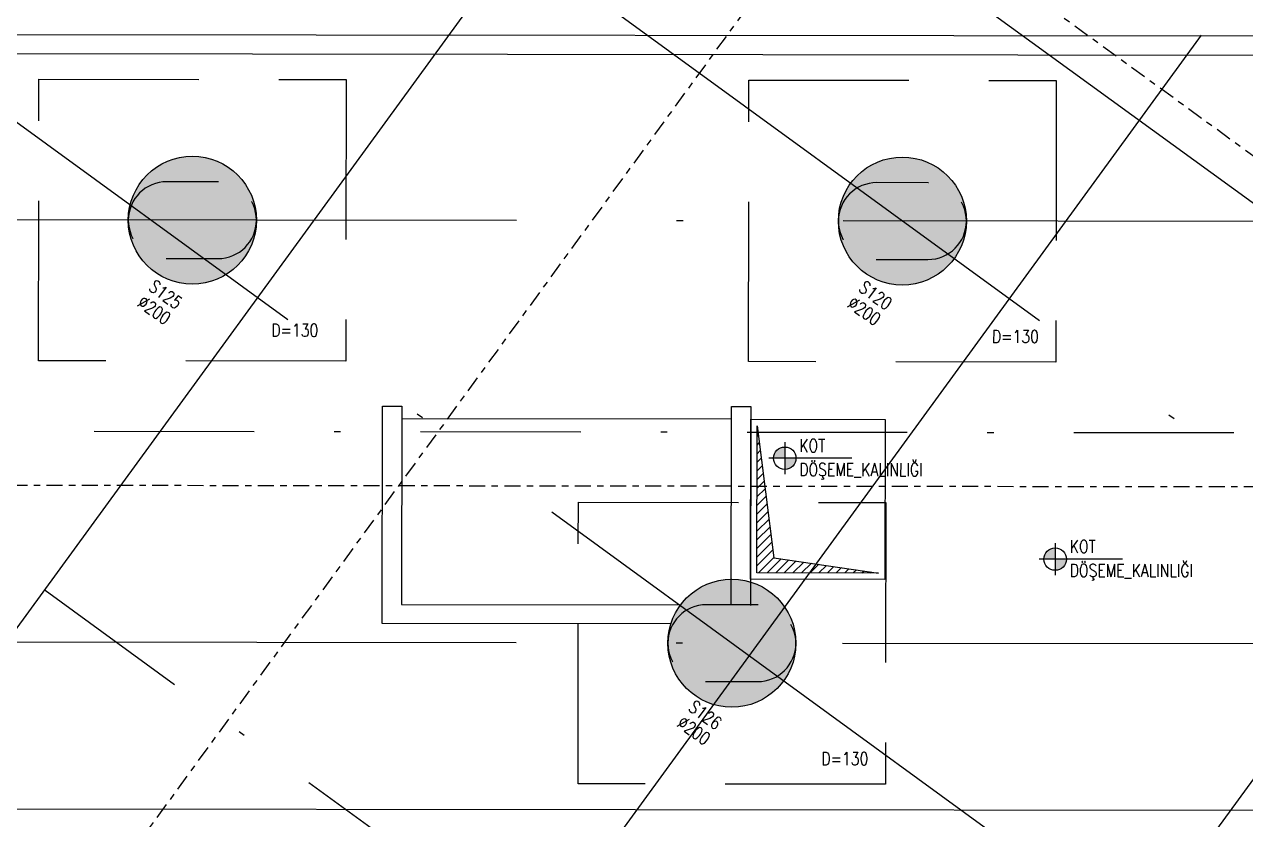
# Model space of a CAD drawing. Header units: millimetres. Extents: x 400382 to 401267, y 4543945 to 4544126.
# Drawn here: x 400726.16 to 400745.24, y 4544015.81 to 4544028.24 of the extents above; entities that cross this region are included whole.
import ezdxf

# ---------------------------------------------------------------- set-up
doc = ezdxf.new("R2010")
doc.units = ezdxf.units.MM
for name, pattern in [('AKS', [3, 2.5, -0.25, 0, -0.25]), ('CENTER', [2, 1.25, -0.25, 0.25, -0.25]), ('DASHDOT2', [0.5, 0.25, -0.125, 0, -0.125]), ('HIDDEN', [0.375, 0.25, -0.125])]:
    doc.linetypes.add(name, pattern=pattern)
for name, color, linetype in [('aks prota', 2, 'AKS'), ('boşluk prota', 2, 'Continuous'), ('boşluk taraması prota', 252, 'Continuous'), ('kiriş prota', 6, 'Continuous'), ('kolon prota', 1, 'Continuous'), ('kolon tarama prota', 252, 'Continuous'), ('lkolon prota', 4, 'Continuous'), ('PRT-AL-TUNEL_EKSENI', 14, 'DASHDOT2'), ('skesit prota', 7, 'Continuous'), ('st-s_level (kot)', 6, 'Continuous'), ('st-s_levelmark (kot işareti)', 4, 'Continuous'), ('temel prota', 6, 'Continuous'), ('tkolon prota', 6, 'Continuous')]:
    doc.layers.add(name, color=color, linetype=linetype)
doc.styles.add('OLCU', font='romanstw.shx')
doc.styles.add('tkolon', font='romanstw.shx')

msp = doc.modelspace()

# ---------------------------------------------------------------- hatches: boundary and pattern name
at = {"layer": 'kolon tarama prota'}
h = msp.add_hatch(color=256, dxfattribs=at)
h.dxf.hatch_style = 1
h.paths.add_polyline_path([(400803.72632, 4544009.33707), (400715.93468, 4544073.28909), (400690.79298, 4544038.77523), (400692.00541, 4544037.89203), (400705.8401, 4544027.81608), (400705.82967, 4544017.50939), (400720.00495, 4544017.49169), (400733.14296, 4544007.9252), (400805.78903, 4544007.83448)])
h.paths.add_polyline_path([(400733.45489, 4544009.92483), (400720.72959, 4544019.1908), (400707.52936, 4544019.20728), (400707.54135, 4544028.80376), (400693.46935, 4544039.05249), (400716.49142, 4544070.65657), (400799.97638, 4544009.84175)], flags=16)
h.paths.add_polyline_path([(400750.0006, 4544017.95423), (400750.00216, 4544019.20424), (400747.90215, 4544019.20686), (400747.90058, 4544017.95685), (400746.43136, 4544017.95869), (400746.4411, 4544025.75874), (400750.64986, 4544025.75349), (400750.6483, 4544024.50348), (400752.74831, 4544024.50085), (400752.74935, 4544025.75086), (400762.30539, 4544025.73893), (400762.30436, 4544024.48873), (400764.03966, 4544024.48656), (400764.03148, 4544017.93671), (400761.73966, 4544017.93957), (400761.74122, 4544019.18958), (400759.64121, 4544019.1922), (400759.63964, 4544017.94219)], flags=0)
h.paths.add_polyline_path([(400750.30098, 4544018.25386), (400750.30254, 4544019.50387), (400747.60252, 4544019.50724), (400747.60096, 4544018.25723), (400746.73174, 4544018.25832), (400746.74073, 4544025.45836), (400750.34948, 4544025.45386), (400750.34792, 4544024.20385), (400753.04794, 4544024.20048), (400753.0495, 4544025.45049), (400762.00554, 4544025.4393), (400762.00398, 4544024.1891), (400763.73928, 4544024.18693), (400763.73185, 4544018.23709), (400762.04004, 4544018.2392), (400762.0416, 4544019.48921), (400759.34158, 4544019.49258), (400759.34002, 4544018.24257)], flags=0)
h.paths.add_polyline_path([(400728.48066, 4544057.22162), (400728.23818, 4544057.39825), (400729.41578, 4544059.01483), (400729.65826, 4544058.83819)], flags=0)
h = msp.add_hatch(color=256, dxfattribs=at)
h.dxf.hatch_style = 1
edge = h.paths.add_edge_path()
edge.add_arc((400728.7862, 4544025.18078), 1.00001, -0.071553, 359.928447)
h = msp.add_hatch(color=256, dxfattribs=at)
h.dxf.hatch_style = 1
edge = h.paths.add_edge_path()
edge.add_arc((400739.87526, 4544025.16694), 1.00001, -0.071553, 359.928447)
h = msp.add_hatch(color=256, dxfattribs=at)
h.dxf.hatch_style = 1
edge = h.paths.add_edge_path()
edge.add_arc((400737.21214, 4544018.57021), 1.00001, -0.071553, 359.928447)
at = {"layer": 'st-s_levelmark (kot işareti)'}
h = msp.add_hatch(color=256, dxfattribs=at)
h.paths.add_polyline_path([(400738.03858, 4544021.63596, 0.41421356), (400737.86336, 4544021.46118), (400738.03836, 4544021.46096)])
h.paths.add_polyline_path([(400738.21336, 4544021.46074), (400738.03836, 4544021.46096), (400738.03814, 4544021.28596, 0.41421356)])
h = msp.add_hatch(color=256, dxfattribs=at)
h.paths.add_polyline_path([(400742.26232, 4544020.05934, 0.41421356), (400742.0871, 4544019.88456), (400742.2621, 4544019.88434)])
h.paths.add_polyline_path([(400742.43711, 4544019.88412), (400742.2621, 4544019.88434), (400742.26189, 4544019.70934, 0.41421356)])

# ---------------------------------------------------------------- linework, layer by layer
at = {"layer": 'aks prota', "ltscale": 10}
for p, q in [((400772.21628, 4544005.87639), (400700.61869, 4544058.03182)), ((400766.34675, 4544005.88372), (400698.58733, 4544055.24323)), ((400722.14844, 4544013.45978), (400749.64538, 4544051.20685)), ((400754.60769, 4544005.89838), (400694.52461, 4544049.66604)), ((400729.82769, 4544007.86582), (400757.32463, 4544045.61289)), ((400735.88985, 4544003.44982), (400763.38679, 4544041.19689)), ((400824.14995, 4544025.06169), (400660.95598, 4544025.26549)), ((400824.14171, 4544018.46165), (400660.94774, 4544018.66545))]:
    msp.add_line(p, q, dxfattribs=at)
at = {"layer": 'boşluk prota', "ltscale": 0.05}
for p, q in [((400737.60343, 4544019.66973), (400737.6063, 4544021.96974)), ((400737.6063, 4544021.96974), (400737.86982, 4544019.90675)), ((400737.86982, 4544019.90675), (400739.50344, 4544019.66735)), ((400739.50344, 4544019.66735), (400737.60343, 4544019.66973))]:
    msp.add_line(p, q, dxfattribs=at)
at = {"layer": 'boşluk taraması prota', "linetype": 'Continuous', "ltscale": 2}
for p, q in [((400737.60626, 4544021.93584), (400737.61013, 4544021.93971)), ((400737.60609, 4544021.80114), (400737.62538, 4544021.82038)), ((400737.60575, 4544021.53173), (400737.65586, 4544021.58172)), ((400737.60592, 4544021.66643), (400737.64062, 4544021.70105)), ((400737.60541, 4544021.26232), (400737.68635, 4544021.34305)), ((400737.60558, 4544021.39702), (400737.67111, 4544021.46238)), ((400737.60525, 4544021.12761), (400737.70159, 4544021.22372)), ((400737.60491, 4544020.8582), (400737.73208, 4544020.98506)), ((400737.60508, 4544020.99291), (400737.71684, 4544021.10439)), ((400737.60474, 4544020.7235), (400737.74732, 4544020.86573)), ((400737.6044, 4544020.45409), (400737.77781, 4544020.62706)), ((400737.60457, 4544020.58879), (400737.76257, 4544020.74639)), ((400737.60407, 4544020.18468), (400737.8083, 4544020.3884)), ((400737.60424, 4544020.31938), (400737.79305, 4544020.50773)), ((400737.6039, 4544020.04997), (400737.82354, 4544020.26907)), ((400737.60356, 4544019.78056), (400737.85403, 4544020.0304)), ((400737.60373, 4544019.91527), (400737.83878, 4544020.14974)), ((400737.62729, 4544019.6697), (400737.86927, 4544019.91107)), ((400737.762, 4544019.66953), (400737.98316, 4544019.89014)), ((400737.8967, 4544019.66936), (400738.10076, 4544019.87291)), ((400738.03141, 4544019.66919), (400738.21836, 4544019.85568)), ((400738.16611, 4544019.66903), (400738.33595, 4544019.83844)), ((400738.30082, 4544019.66886), (400738.45355, 4544019.82121)), ((400738.43552, 4544019.66869), (400738.57115, 4544019.80398)), ((400738.57023, 4544019.66852), (400738.68874, 4544019.78674)), ((400738.70493, 4544019.66835), (400738.80634, 4544019.76951)), ((400738.83964, 4544019.66818), (400738.92394, 4544019.75228)), ((400738.97434, 4544019.66802), (400739.04154, 4544019.73504)), ((400739.10905, 4544019.66785), (400739.15913, 4544019.71781)), ((400739.24375, 4544019.66768), (400739.27673, 4544019.70058)), ((400739.37845, 4544019.66751), (400739.39433, 4544019.68334))]:
    msp.add_line(p, q, dxfattribs=at)
at = {"layer": 'kiriş prota'}
for p, q in [((400737.20642, 4544022.07024), (400732.05639, 4544022.07668)), ((400737.5033, 4544019.56985), (400737.50642, 4544022.06987)), ((400737.50642, 4544022.06987), (400739.60644, 4544022.06725)), ((400739.60644, 4544022.06725), (400739.60331, 4544019.56723)), ((400739.60331, 4544019.56723), (400737.5033, 4544019.56985))]:
    msp.add_line(p, q, dxfattribs=at)
at = {"layer": 'kolon prota', "color": 5, "linetype": 'HIDDEN', "ltscale": 5}
for p, q in [((400729.18696, 4544025.78029), (400728.38695, 4544025.78129)), ((400740.27601, 4544025.76644), (400739.47601, 4544025.76744)), ((400740.27601, 4544025.76644), (400739.47601, 4544025.76744)), ((400728.38545, 4544024.58128), (400729.18546, 4544024.58028)), ((400739.47451, 4544024.56743), (400740.27451, 4544024.56643)), ((400739.47451, 4544024.56743), (400740.27451, 4544024.56643)), ((400737.61289, 4544019.16971), (400736.81289, 4544019.17071)), ((400736.81139, 4544017.9707), (400737.61139, 4544017.9697))]:
    msp.add_line(p, q, dxfattribs=at)
at = {"layer": 'kolon prota', "color": 1}
for centre in [(400728.7862, 4544025.18078), (400739.87526, 4544025.16694), (400737.21214, 4544018.57021)]:
    msp.add_circle(centre, 1.00001, dxfattribs=at)
at = {"layer": 'kolon prota', "color": 5, "linetype": 'HIDDEN', "ltscale": 5}
for centre, start, end in [((400728.3862, 4544025.18128), 89.928447, 269.928447), ((400729.18621, 4544025.18029), 269.928447, 89.928447), ((400739.47526, 4544025.16744), 89.928447, 269.928447), ((400739.47526, 4544025.16744), 89.928447, 269.928447), ((400740.27526, 4544025.16644), 269.928447, 89.928447), ((400740.27526, 4544025.16644), 269.928447, 89.928447), ((400736.81214, 4544018.57071), 89.928447, 269.928447), ((400737.61214, 4544018.56971), 269.928447, 89.928447)]:
    msp.add_arc(centre, 0.6, start, end, dxfattribs=at)
at = {"layer": 'PRT-AL-TUNEL_EKSENI', "ltscale": 10}
for p, q in [((400744.99527, 4544005.91038), (400691.19789, 4544045.09921)), ((400660.95186, 4544021.96547), (400824.14583, 4544021.76167))]:
    msp.add_line(p, q, dxfattribs=at)
at = {"layer": 'skesit prota', "linetype": 'CENTER', "ltscale": 0.2}
for p, q in [((400699.44465, 4544059.6318), (400747.72085, 4544024.46489)), ((400699.44465, 4544059.6318), (400747.72085, 4544024.46489)), ((400755.90468, 4544053.83686), (400717.41796, 4544001.00333)), ((400657.75932, 4544021.1263), (400820.32565, 4544020.92328))]:
    msp.add_line(p, q, dxfattribs=at)
at = {"layer": 'st-s_levelmark (kot işareti)'}
for p, q in [((400738.03867, 4544021.71096), (400738.03805, 4544021.21096)), ((400739.08837, 4544021.45965), (400737.78836, 4544021.46127)), ((400742.26242, 4544020.13434), (400742.26179, 4544019.63434)), ((400743.31211, 4544019.88303), (400742.0121, 4544019.88465))]:
    msp.add_line(p, q, dxfattribs=at)
for centre in [(400738.03836, 4544021.46096), (400742.2621, 4544019.88434)]:
    msp.add_circle(centre, 0.175, dxfattribs=at)
at = {"layer": 'temel prota', "color": 5}
for p, q in [((400666.00862, 4544028.15921), (400817.40964, 4544027.97013)), ((400666.00825, 4544027.85921), (400817.40927, 4544027.67013)), ((400731.75239, 4544018.87703), (400731.75663, 4544022.27705)), ((400731.75663, 4544022.27705), (400732.05663, 4544022.27668)), ((400732.05663, 4544022.27668), (400732.05276, 4544019.17747)), ((400737.2028, 4544019.17022), (400737.20667, 4544022.27024)), ((400737.20667, 4544022.27024), (400737.50667, 4544022.26987)), ((400737.50667, 4544022.26987), (400737.50279, 4544019.15926)), ((400732.05276, 4544019.17747), (400736.40386, 4544019.17041)), ((400736.2553, 4544018.8714), (400731.75239, 4544018.87703)), ((400665.99351, 4544016.05913), (400817.49453, 4544015.86993))]:
    msp.add_line(p, q, dxfattribs=at)
at = {"layer": 'temel prota', "linetype": 'HIDDEN', "ltscale": 10}
for p, q in [((400726.38344, 4544022.98377), (400726.38894, 4544027.3838)), ((400726.38894, 4544027.3838), (400731.18897, 4544027.3778)), ((400731.18897, 4544027.3778), (400731.18347, 4544022.97777)), ((400737.4725, 4544022.96992), (400737.47799, 4544027.36995)), ((400737.47799, 4544027.36995), (400742.27802, 4544027.36395)), ((400742.27802, 4544027.36395), (400742.27253, 4544022.96392)), ((400731.18347, 4544022.97777), (400726.38344, 4544022.98377)), ((400742.27253, 4544022.96392), (400737.4725, 4544022.96992)), ((400734.80938, 4544016.37319), (400734.81487, 4544020.77322)), ((400734.81487, 4544020.77322), (400739.6149, 4544020.76722)), ((400739.6149, 4544020.76722), (400739.60941, 4544016.3672)), ((400739.60941, 4544016.3672), (400734.80938, 4544016.37319))]:
    msp.add_line(p, q, dxfattribs=at)

# ---------------------------------------------------------------- texts
at = {"layer": 'lkolon prota', "style": 'tkolon', "width": 0.8}
for p in [(400727.91082, 4544023.85681), (400738.99987, 4544023.84296), (400736.33965, 4544017.28682)]:
    msp.add_text('%%C200', height=0.200002, rotation=323.928447, dxfattribs=at).set_placement(p)
at = {"layer": 'st-s_level (kot)', "color": 6, "style": 'OLCU', "width": 0.8}
for tag, p, rotation in [('D=130', (400730.02, 4544023.36199), 359.928447), ('D=130', (400741.27357, 4544023.26426), 359.928447), ('KOT', (400738.26518, 4544021.55848), 359.928449), ('DÖŞEME_KALINLIĞI', (400738.26472, 4544021.18438), 359.928449), ('KOT', (400742.48893, 4544019.98186), 359.928449), ('DÖŞEME_KALINLIĞI', (400742.48846, 4544019.60776), 359.928449), ('D=130', (400738.61045, 4544016.66754), 359.928447)]:
    msp.add_attdef(tag, p, '', height=0.2, rotation=rotation, dxfattribs=at)
at = {"layer": 'tkolon prota', "style": 'tkolon', "width": 0.8}
for s, p in [('S125', (400728.08746, 4544024.0993)), ('S120', (400739.17651, 4544024.08545)), ('S126', (400736.51629, 4544017.52931))]:
    msp.add_text(s, height=0.200002, rotation=323.928447, dxfattribs=at).set_placement(p)

doc.saveas('drawing.dxf')
